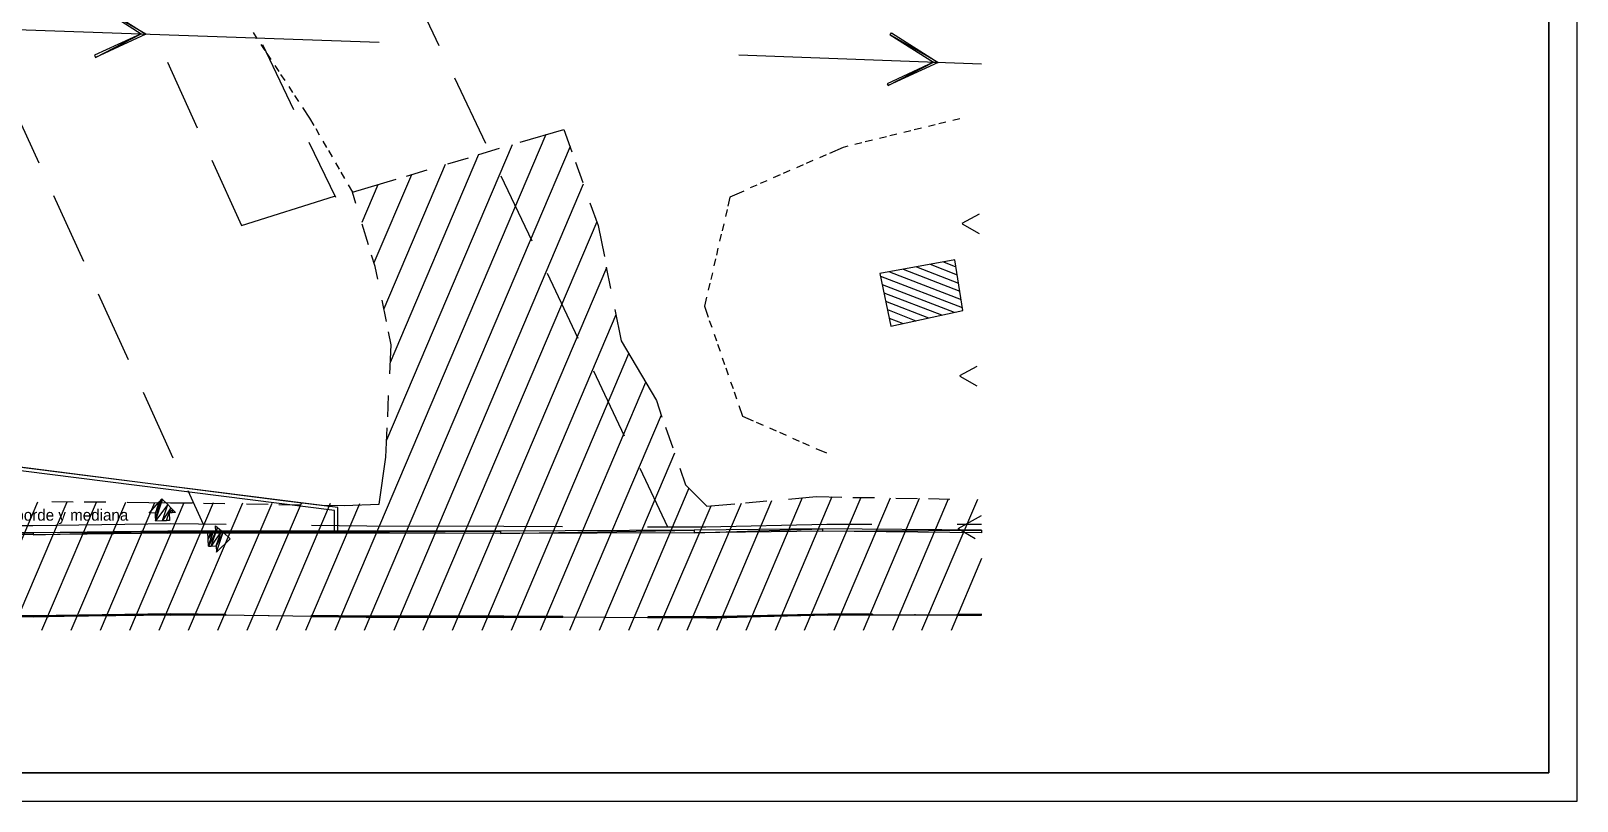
# Model space of a CAD drawing. Header units: metres. Extents: x 1 to 213, y 1 to 147.
# Drawn here: x 140.4 to 208.6, y 1.2 to 35.2 of the extents above; entities that cross this region are included whole.
import ezdxf

# ---------------------------------------------------------------- set-up
doc = ezdxf.new("R2010")
doc.units = ezdxf.units.M
doc.layers.add('00-BASE-ARQUITECTURA', color=8, linetype='Continuous')
doc.layers.add('PJ-RIEGO-SECTORES', color=5, linetype='Continuous')

msp = doc.modelspace()

# ---------------------------------------------------------------- linework, layer by layer
at = {"layer": '00-BASE-ARQUITECTURA'}
for points in [[(1.266, 146.833), (1.266, 1.238), (208.615, 1.238), (208.615, 146.833)], [(207.366, 145.584), (2.515, 145.584), (2.515, 2.487), (207.366, 2.487)], [(207.366, 145.584), (207.366, 2.487), (2.515, 2.487), (2.515, 145.584)], [(177.87, 24.49), (178.357, 22.172), (181.522, 22.871), (181.172, 25.104)]]:
    msp.add_lwpolyline(points, close=True, dxfattribs=at)
for points in [[(132.457, 48.577), (138.257, 35.867), (138.363, 35.687), (138.49, 35.539), (138.638, 35.422), (138.818, 35.338), (139.008, 35.274), (139.199, 35.253), (139.389, 35.274), (155.783, 34.692)], [(157.064, 37.412), (158.418, 34.544)], [(145.496, 35.052), (143.379, 36.28), (143.432, 36.354), (145.496, 35.052)], [(145.295, 35.063), (145.496, 35.052), (143.379, 36.28), (145.295, 35.063)], [(143.242, 34.121), (143.284, 34.025), (145.295, 35.063), (143.242, 34.121)], [(143.284, 34.025), (145.295, 35.063), (145.496, 35.052), (143.284, 34.025)], [(150.227, 35.126), (150.396, 34.861)], [(180.442, 33.803), (178.326, 35.02), (178.378, 35.105), (180.442, 33.803)], [(180.241, 33.814), (180.442, 33.803), (178.326, 35.02), (180.241, 33.814)], [(150.576, 34.597), (150.745, 34.332)], [(150.65, 34.597), (152.015, 31.729)], [(150.841, 34.195), (151.01, 33.93)], [(182.358, 33.729), (171.647, 34.121)], [(146.449, 33.814), (147.761, 30.924)], [(151.19, 33.666), (151.359, 33.401)], [(178.188, 32.861), (178.23, 32.777), (180.241, 33.814), (178.188, 32.861)], [(178.23, 32.777), (180.241, 33.814), (180.442, 33.803), (178.23, 32.777)], [(151.444, 33.274), (151.624, 33.009)], [(151.804, 32.734), (151.973, 32.47)], [(159.106, 33.115), (160.471, 30.247)], [(139.453, 32.269), (140.776, 29.379)], [(152.058, 32.343), (152.238, 32.078)], [(152.407, 31.813), (152.714, 31.348), (152.904, 31.02)], [(152.989, 30.882), (153.148, 30.607)], [(162.006, 30.279), (163.932, 30.85), (164.281, 29.856)], [(179.236, 30.787), (178.929, 30.713)], [(179.701, 30.903), (179.384, 30.829)], [(180.315, 31.051), (180.008, 30.977)], [(180.781, 31.168), (180.463, 31.094)], [(181.395, 31.316), (181.088, 31.242)], [(152.693, 30.289), (153.857, 27.855)], [(153.307, 30.332), (153.465, 30.057)], [(163.138, 30.618), (153.836, 8.752)], [(164.207, 30.088), (155.127, 8.752)], [(161.657, 30.173), (156.111, 17.145)], [(160.186, 29.739), (161.096, 30.014)], [(176.452, 30.11), (176.251, 30.057), (175.648, 29.792)], [(177.077, 30.258), (176.77, 30.184)], [(177.542, 30.374), (177.225, 30.3)], [(178.156, 30.522), (177.849, 30.448)], [(178.622, 30.639), (178.304, 30.565)], [(148.417, 29.485), (149.719, 26.617), (153.825, 27.908)], [(153.55, 29.919), (153.709, 29.644)], [(153.867, 29.369), (154.026, 29.094)], [(160.175, 29.739), (156.28, 20.574)], [(158.81, 29.326), (159.731, 29.602)], [(164.44, 29.411), (164.768, 28.511)], [(174.918, 29.475), (174.621, 29.348)], [(175.5, 29.729), (175.203, 29.602)], [(154.1, 28.956), (154.259, 28.681)], [(154.767, 27.58), (154.608, 28.078), (156.534, 28.649)], [(157.212, 28.85), (155.561, 24.966)], [(158.693, 29.295), (155.995, 22.945)], [(156.99, 28.787), (157.9, 29.062)], [(161.149, 28.808), (162.514, 25.94)], [(173.468, 28.84), (173.171, 28.713)], [(173.902, 29.03), (173.605, 28.903)], [(174.484, 29.284), (174.187, 29.157)], [(154.418, 28.406), (154.608, 28.078)], [(155.73, 28.406), (155.021, 26.744)], [(164.789, 28.427), (156.429, 8.752)], [(171.87, 28.13), (171.256, 27.866), (171.161, 27.464)], [(172.441, 28.395), (172.155, 28.268)], [(172.886, 28.586), (172.589, 28.459)], [(141.432, 27.929), (142.744, 25.04)], [(165.086, 27.612), (165.446, 26.617), (165.721, 25.241)], [(171.129, 27.316), (171.055, 27.009)], [(155.317, 25.76), (155.042, 26.67)], [(165.382, 26.776), (157.72, 8.752)], [(170.981, 26.691), (170.917, 26.384)], [(181.501, 26.712), (182.263, 27.125)], [(181.501, 26.691), (182.252, 26.257)], [(170.875, 26.225), (170.801, 25.919)], [(155.73, 24.246), (155.614, 24.807), (155.455, 25.305)], [(170.727, 25.612), (170.663, 25.305)], [(165.816, 24.744), (159.011, 8.752)], [(165.805, 24.776), (165.996, 23.834)], [(170.621, 25.146), (170.547, 24.839)], [(178.294, 24.564), (181.448, 23.357)], [(178.897, 24.68), (181.395, 23.717)], [(179.49, 24.786), (181.331, 24.077)], [(180.082, 24.903), (181.278, 24.437)], [(180.675, 25.008), (181.225, 24.797)], [(163.191, 24.511), (164.557, 21.643)], [(170.367, 24.066), (170.303, 23.76)], [(170.483, 24.532), (170.409, 24.225)], [(177.892, 24.384), (181.501, 22.998)], [(177.966, 24.014), (181.141, 22.786)], [(143.401, 23.601), (144.723, 20.712)], [(156.111, 22.384), (155.921, 23.315)], [(170.229, 23.453), (170.134, 23.05), (170.293, 22.574)], [(178.05, 23.643), (180.58, 22.669)], [(178.124, 23.273), (180.019, 22.542)], [(166.229, 22.669), (160.313, 8.752)], [(166.186, 22.902), (166.462, 21.526), (168.017, 18.902), (168.261, 18.161)], [(178.209, 22.902), (179.458, 22.415)], [(178.283, 22.532), (178.897, 22.299)], [(156.259, 20.066), (156.312, 21.357), (156.206, 21.918)], [(170.346, 22.426), (170.452, 22.13)], [(170.557, 21.823), (170.663, 21.526)], [(170.716, 21.378), (170.822, 21.071)], [(166.79, 20.955), (161.604, 8.752)], [(170.917, 20.775), (171.023, 20.479)], [(165.234, 20.204), (166.599, 17.335)], [(171.076, 20.331), (171.182, 20.024)], [(181.395, 19.992), (182.157, 20.405)], [(181.395, 19.971), (182.146, 19.537)], [(145.38, 19.262), (146.692, 16.372)], [(156.164, 18.172), (156.206, 19.113)], [(167.541, 19.685), (162.895, 8.752)], [(171.288, 19.727), (171.393, 19.431)], [(171.446, 19.272), (171.542, 18.976)], [(171.647, 18.68), (171.817, 18.203), (172.282, 18.002)], [(168.229, 18.256), (164.186, 8.752)], [(172.42, 17.939), (172.716, 17.812)], [(153.275, 14.287), (154.248, 14.266), (155.794, 14.33), (156.079, 16.394), (156.143, 17.695)], [(168.42, 17.716), (168.737, 16.806)], [(173.002, 17.685), (173.298, 17.558)], [(173.436, 17.494), (173.732, 17.367)], [(174.018, 17.24), (174.314, 17.103)], [(153.815, 13.102), (153.815, 14.044), (133.812, 16.573)], [(153.963, 13.102), (153.963, 14.182), (133.833, 16.722)], [(168.811, 16.573), (165.488, 8.752)], [(174.463, 17.039), (174.748, 16.912)], [(175.045, 16.785), (175.51, 16.584)], [(153.963, 13.102), (153.963, 14.182), (151.55, 14.478), (139.157, 16.055)], [(167.287, 15.907), (168.504, 13.335)], [(169.044, 15.907), (169.298, 15.176), (170.24, 14.235), (171.468, 14.34)], [(169.446, 15.028), (166.779, 8.752)], [(140.723, 14.414), (138.31, 8.752)], [(142.014, 14.414), (139.601, 8.752)], [(143.305, 14.404), (140.903, 8.752)], [(141.347, 14.446), (142.3, 14.436)], [(144.596, 14.404), (142.194, 8.752)], [(142.776, 14.425), (143.729, 14.425)], [(145.888, 14.393), (143.485, 8.752)], [(144.681, 14.414), (146.586, 14.393), (147.56, 14.383)], [(147.179, 14.393), (144.776, 8.752)], [(146.078, 14.414), (145.919, 13.938), (145.644, 13.928), (146.078, 14.414)], [(146.205, 14.563), (146.078, 14.414), (145.919, 13.938), (146.205, 14.563)], [(146.205, 14.563), (145.93, 13.705), (145.919, 13.938), (146.205, 14.563)], [(146.237, 14.531), (145.93, 13.705), (146.205, 14.563), (146.237, 14.531)], [(146.47, 14.309), (145.93, 13.589), (146.237, 14.531), (146.47, 14.309)], [(145.93, 13.589), (146.237, 14.531), (145.93, 13.705), (145.93, 13.589)], [(148.47, 14.383), (146.078, 8.752)], [(147.348, 14.933), (148.025, 13.451)], [(149.761, 14.372), (147.369, 8.752)], [(148.036, 14.372), (148.989, 14.351)], [(151.052, 14.362), (148.66, 8.752)], [(149.941, 14.34), (150.894, 14.33)], [(152.343, 14.362), (149.952, 8.752)], [(153.635, 14.351), (151.253, 8.752)], [(151.37, 14.319), (152.322, 14.298)], [(154.926, 14.34), (152.545, 8.752)], [(171.753, 14.362), (169.361, 8.752)], [(173.097, 14.478), (170.663, 8.752)], [(171.944, 14.383), (172.886, 14.467)], [(174.441, 14.605), (171.954, 8.752)], [(175.754, 14.647), (173.246, 8.752)], [(173.838, 14.552), (175.066, 14.658), (176.198, 14.637)], [(177.034, 14.626), (174.537, 8.752)], [(178.326, 14.594), (175.838, 8.752)], [(176.675, 14.626), (177.627, 14.616)], [(179.606, 14.573), (177.13, 8.752)], [(180.887, 14.552), (178.421, 8.752)], [(178.58, 14.594), (179.532, 14.573)], [(182.178, 14.531), (179.712, 8.752)], [(180.008, 14.573), (180.961, 14.552)], [(146.237, 13.6), (146.47, 14.309), (145.93, 13.589), (146.237, 13.6)], [(146.607, 14.171), (146.237, 13.6), (146.47, 14.309), (146.607, 14.171)], [(146.417, 13.6), (146.607, 14.171), (146.237, 13.6), (146.417, 13.6)], [(146.544, 13.61), (146.417, 13.6), (146.533, 13.959), (146.544, 13.61)], [(146.692, 14.076), (146.533, 13.959), (146.607, 14.171), (146.692, 14.076)], [(146.66, 13.959), (146.692, 14.076), (146.533, 13.959), (146.66, 13.959)], [(146.808, 13.959), (146.66, 13.959), (146.692, 14.076), (146.808, 13.959)], [(170.409, 14.245), (168.07, 8.752)], [(181.321, 13.261), (182.083, 13.684), (182.358, 13.832)], [(122.964, 13.409), (126.213, 13.409), (133.632, 13.388), (140.511, 13.388), (146.597, 13.473), (149.041, 13.441)], [(130.066, 13.06), (152.1, 13.102), (153.963, 13.102)], [(133.664, 13.113), (133.664, 13.017), (140.532, 13.07), (133.664, 13.113)], [(133.664, 13.017), (140.532, 13.07), (140.532, 12.975), (133.664, 13.017)], [(140.532, 13.07), (140.532, 12.975), (146.47, 13.144), (140.532, 13.07)], [(140.532, 12.975), (146.47, 13.144), (146.47, 13.049), (140.532, 12.975)], [(146.47, 13.144), (146.47, 13.049), (161.138, 13.144), (146.47, 13.144)], [(146.47, 13.049), (161.138, 13.144), (161.138, 13.039), (146.47, 13.049)], [(148.354, 13.092), (148.248, 12.785), (148.237, 13.092), (148.354, 13.092)], [(148.459, 13.092), (148.354, 13.092), (148.248, 12.785), (148.459, 13.092)], [(148.459, 13.092), (148.258, 12.478), (148.248, 12.785), (148.459, 13.092)], [(148.385, 12.478), (148.586, 13.102), (148.258, 12.478), (148.385, 12.478)], [(148.586, 13.102), (148.258, 12.478), (148.459, 13.092), (148.586, 13.102)], [(148.83, 13.155), (148.385, 12.478), (148.66, 13.303), (148.83, 13.155)], [(148.608, 12.488), (148.83, 13.155), (148.385, 12.478), (148.608, 12.488)], [(148.66, 13.303), (148.586, 13.102), (148.576, 13.377), (148.66, 13.303)], [(148.904, 13.092), (148.608, 12.488), (148.83, 13.155), (148.904, 13.092)], [(148.618, 12.213), (148.904, 13.092), (148.608, 12.488), (148.618, 12.213)], [(149.221, 12.806), (148.618, 12.213), (148.904, 13.092), (149.221, 12.806)], [(152.799, 13.398), (155.243, 13.367), (161.286, 13.356), (163.869, 13.346)], [(161.138, 13.144), (161.138, 13.039), (169.679, 13.176), (161.138, 13.144)], [(161.138, 13.039), (169.679, 13.176), (169.679, 13.07), (161.138, 13.039)], [(167.615, 13.335), (170.198, 13.324), (175.532, 13.451), (177.521, 13.451)], [(169.679, 13.176), (169.679, 13.07), (175.341, 13.24), (169.679, 13.176)], [(169.679, 13.07), (175.341, 13.24), (175.341, 13.144), (169.679, 13.07)], [(175.341, 13.24), (175.341, 13.144), (182.358, 13.176), (175.341, 13.24)], [(175.341, 13.144), (182.358, 13.176), (182.358, 13.07), (175.341, 13.144)], [(181.278, 13.451), (182.358, 13.451)], [(181.321, 13.25), (182.072, 12.816)], [(182.358, 11.927), (181.014, 8.752)], [(133.632, 9.387), (140.543, 9.387), (146.607, 9.472), (155.212, 9.366), (161.286, 9.356), (170.24, 9.324), (175.574, 9.451), (182.358, 9.451)], [(133.632, 9.419), (133.632, 9.366), (140.543, 9.409), (133.632, 9.419)], [(133.632, 9.366), (140.543, 9.409), (140.543, 9.366), (133.632, 9.366)], [(140.532, 9.409), (140.543, 9.366), (146.607, 9.493), (140.532, 9.409)], [(140.543, 9.366), (146.607, 9.493), (146.607, 9.44), (140.543, 9.366)], [(146.607, 9.493), (146.607, 9.44), (149.031, 9.461), (146.607, 9.493)], [(146.607, 9.44), (149.031, 9.461), (149.031, 9.419), (146.607, 9.44)], [(150.915, 9.44), (150.904, 9.387)], [(152.788, 9.419), (152.788, 9.366), (155.212, 9.387), (152.788, 9.419)], [(152.788, 9.366), (155.212, 9.387), (155.212, 9.334), (152.788, 9.366)], [(155.212, 9.387), (155.212, 9.334)], [(155.212, 9.387), (155.212, 9.334), (161.286, 9.387), (155.212, 9.387)], [(155.212, 9.334), (161.286, 9.387), (161.286, 9.334), (155.212, 9.334)], [(161.286, 9.387), (161.286, 9.334), (163.89, 9.377), (161.286, 9.387)], [(161.286, 9.334), (163.89, 9.377), (163.89, 9.324), (161.286, 9.334)], [(165.763, 9.366), (165.763, 9.313)], [(167.636, 9.356), (167.636, 9.313), (170.24, 9.356), (167.636, 9.356)], [(167.636, 9.313), (170.24, 9.356), (170.24, 9.303), (167.636, 9.313)], [(170.24, 9.356), (170.24, 9.303), (175.574, 9.483), (170.24, 9.356)], [(170.24, 9.303), (175.574, 9.483), (175.574, 9.43), (170.24, 9.303)], [(170.24, 9.356), (170.24, 9.303)], [(175.574, 9.483), (175.574, 9.43), (177.542, 9.483), (175.574, 9.483)], [(175.574, 9.43), (177.542, 9.483), (177.542, 9.43), (175.574, 9.43)], [(179.416, 9.483), (179.416, 9.43)], [(182.358, 9.43), (182.358, 9.483), (181.299, 9.43), (182.358, 9.43)], [(182.358, 9.483), (181.299, 9.43), (181.299, 9.483), (182.358, 9.483)]]:
    msp.add_lwpolyline(points, dxfattribs=at)

# ---------------------------------------------------------------- texts
at = {"layer": 'PJ-RIEGO-SECTORES'}
msp.add_text('S2 - Oriente: bandejón, isla estanques, borde y mediana', height=0.5, dxfattribs=at).set_placement((128, 13.6))

doc.saveas('drawing.dxf')
